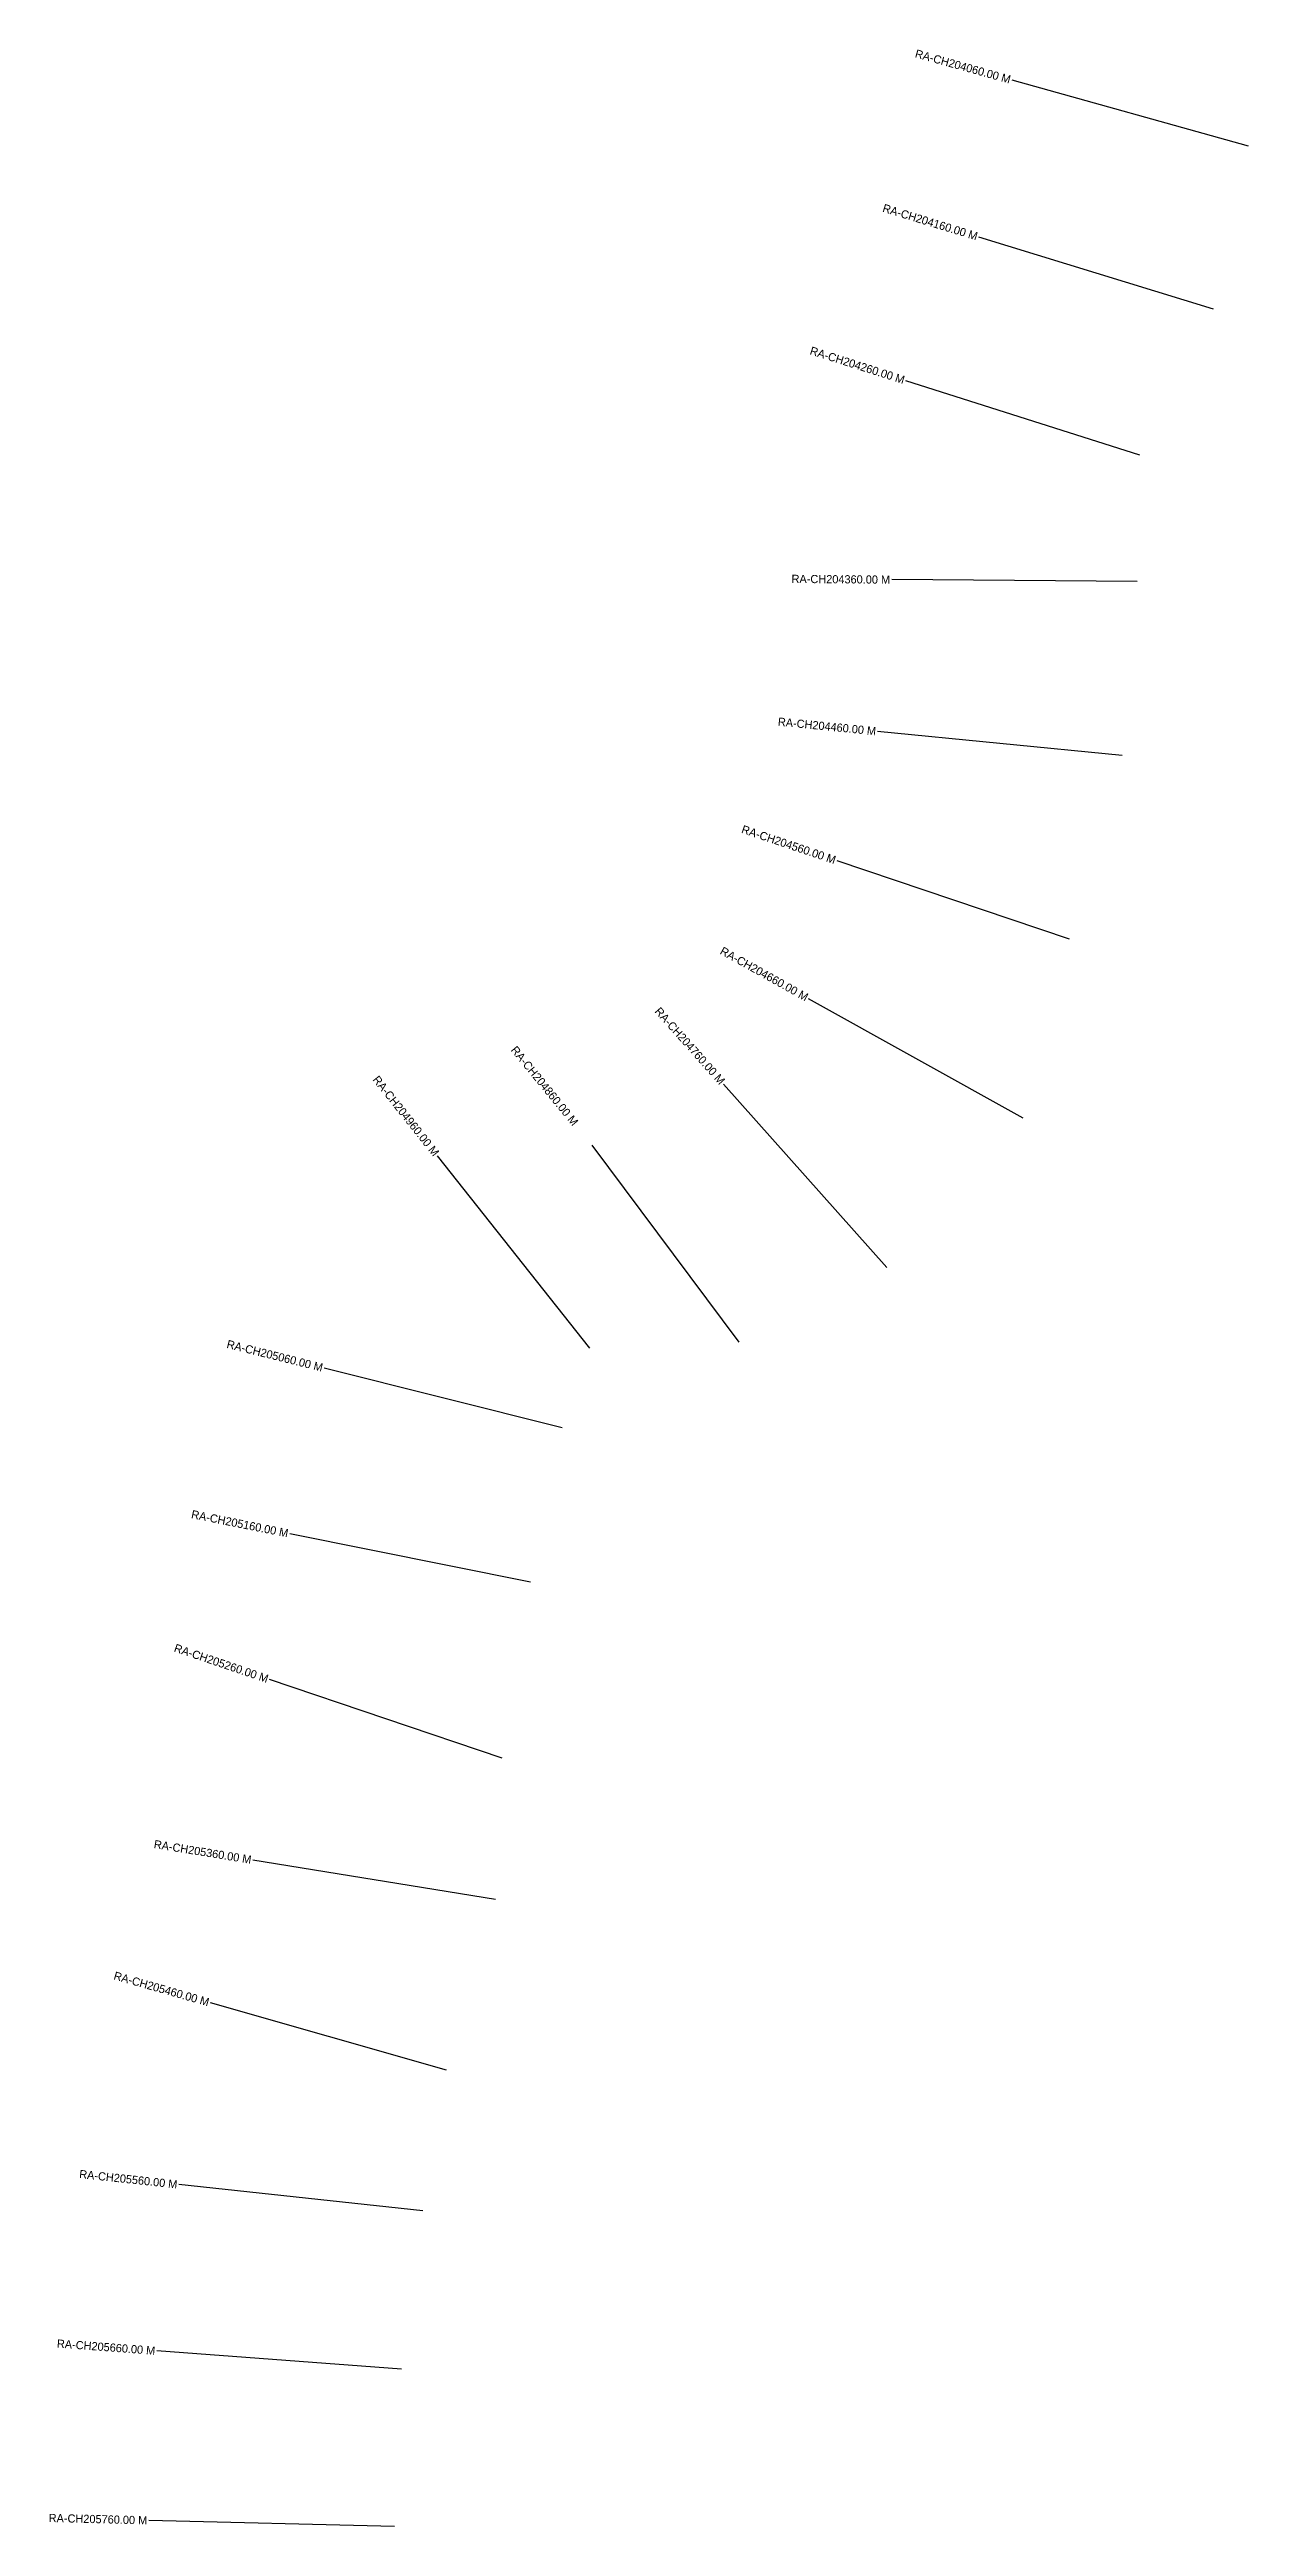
# Model space of a CAD drawing. Header units: metres. Extents: x 274728 to 282809, y 2078883 to 2080407.
# Drawn here: x 274728 to 275460, y 2078894 to 2080407 of the extents above; entities outside this region: 2.
import ezdxf
from ezdxf.enums import TextEntityAlignment as Align

# ---------------------------------------------------------------- set-up
doc = ezdxf.new("R2010")
doc.units = ezdxf.units.M
for name, color, linetype in [('CS', 134, 'Continuous'), ('CSMark', 210, 'Continuous'), ('VILLAGE BOUNDRY', 10, 'Continuous'), ('VILLAGE NAME', 250, 'Continuous')]:
    doc.layers.add(name, color=color, linetype=linetype)

msp = doc.modelspace()

# ---------------------------------------------------------------- linework, layer by layer
at = {"layer": 'CS'}
for p, q in [((275460.2, 2080348.3), (275315.7, 2080388.6)), ((275438.8, 2080248.8), (275295.4, 2080292.8)), ((275393.8, 2080159.6), (275250.9, 2080205)), ((275392.2, 2080082.3), (275242.2, 2080083.5)), ((275382.9, 2079976), (275233.6, 2079990.8)), ((275350.9, 2079863.9), (275208.8, 2079911.8)), ((275322.5, 2079754.5), (275191.4, 2079827.5)), ((275239.2, 2079663.3), (275139.5, 2079775.4)), ((275149, 2079617.8), (275059.2, 2079738)), ((275057.8, 2079614), (274964.7, 2079731.6)), ((275040.9, 2079565.4), (274895.4, 2079601.8)), ((275021.5, 2079471.2), (274874.4, 2079500.7)), ((275004.2, 2079363.6), (274862.1, 2079411.6)), ((275000, 2079277.2), (274851.9, 2079301.3)), ((274970.1, 2079172.9), (274825.9, 2079214.1)), ((274955.8, 2079087), (274806.7, 2079103.1)), ((274942.7, 2078990.4), (274793.2, 2079001.5)), ((274938.3, 2078894.3), (274788.3, 2078898))]:
    msp.add_line(p, q, dxfattribs=at)
at = {"layer": 'VILLAGE BOUNDRY'}
msp.add_lwpolyline([(282809, 2080037.1), (282796.5, 2080076), (282797, 2080127.7), (282771.8, 2080192.6), (282694.4, 2080206.3), (282642.8, 2080219.8), (282591.2, 2080233.2), (282526.6, 2080233.9), (282513.8, 2080246.9), (282436.2, 2080247.7), (282397.6, 2080261), (282320.3, 2080287.7), (282294.4, 2080287.9), (282255.7, 2080301.3), (282229.9, 2080301.5), (282204.2, 2080314.7), (282165.5, 2080328), (282139.8, 2080341.2), (282113.9, 2080341.5), (282101.2, 2080354.5), (282062.4, 2080354.9), (281997.9, 2080368.5), (281829.8, 2080370.2), (281778.3, 2080383.6), (281578.4, 2080390.6), (281498.9, 2080347.1), (281506.6, 2080278.9), (281462.3, 2080232), (281420.9, 2080183.6), (281375.8, 2080187.1), (281343, 2080153.4), (281305.2, 2080060.6), (281262.9, 2080062.6), (281267.7, 2079985.5), (281226.8, 2079990.4), (281224.8, 2079938.6), (281190.7, 2079915.3), (281150.3, 2079835.1), (281044.6, 2079720.9), (280964.5, 2079626.3), (280926.5, 2079634.1), (280836.6, 2079546.3), (280689.5, 2079389.6), (280645.9, 2079396), (280614.3, 2079350.5), (280574.9, 2079353.9), (280543, 2079275.8), (280495, 2079274.9), (280450.8, 2079234), (280430.5, 2079186.8), (280371.4, 2079196.4), (280337.1, 2079156.8), (280339.3, 2079109.4), (280613.7, 2078999.1), (280690.9, 2078972.5), (280833.1, 2078971), (280936.7, 2078982.9), (280936.8, 2078995.9), (281001.5, 2078995.2), (281027.1, 2078969.1), (281039.7, 2078943.1), (281078.4, 2078929.8), (281130.1, 2078929.3), (281194.6, 2078915.7), (281187.8, 2078883.4), (281207.4, 2078902.6), (281220.8, 2078954.2), (281221.1, 2078980.1), (281234.3, 2079005.8), (281260, 2078992.6), (281285.7, 2078979.4), (281298.5, 2078966.3), (281298.3, 2078940.5), (281310.9, 2078914.5), (281336.8, 2078914.3), (281349.8, 2078927), (281414.5, 2078926.4), (281427.5, 2078939.2), (281479.3, 2078938.7), (281491.9, 2078912.7), (281530.8, 2078925.2), (281530.9, 2078938.2), (281608.8, 2078963.2), (281621.8, 2078976), (281699.4, 2078975.2), (281699.7, 2079001.1), (281725.8, 2079026.7), (281751.7, 2079039.4), (281790.8, 2079064.8), (281842.9, 2079103.1), (281921, 2079154), (281947, 2079166.7), (281986.8, 2079269.7), (281986.9, 2079282.6), (282026.7, 2079385.7), (282039.8, 2079398.4), (282040, 2079424.3), (282053.1, 2079437.1), (282157.6, 2079539.5), (282170.5, 2079539.3), (282261.9, 2079628.9), (282287.9, 2079641.6), (282443.8, 2079717.6), (282482.7, 2079730.1), (282482.8, 2079743), (282521.7, 2079755.6), (282586.8, 2079793.7), (282612.9, 2079819.3), (282625.9, 2079832.1), (282638.9, 2079831.9), (282730.4, 2079934.4), (282743.5, 2079947.3)], close=True, dxfattribs=at)

# ---------------------------------------------------------------- texts
at = {"layer": 'CSMark'}
for s, rotation, p in [('RA-CH204060.00 M', 344.405, (275314.7, 2080388.9)), ('RA-CH204160.00 M', 342.9597, (275294.5, 2080293.1)), ('RA-CH204260.00 M', 342.3605, (275249.9, 2080205.4)), ('RA-CH204360.00 M', 359.5309, (275241.2, 2080083.5)), ('RA-CH204460.00 M', 354.3211, (275232.6, 2079990.9)), ('RA-CH204560.00 M', 341.3873, (275207.8, 2079912.1)), ('RA-CH204660.00 M', 330.8604, (275190.6, 2079828)), ('RA-CH204760.00 M', 311.6405, (275138.9, 2079776.2)), ('RA-CH204960.00 M', 308.3855, (274964.1, 2079732.3)), ('RA-CH205060.00 M', 345.9378, (274894.5, 2079602.1)), ('RA-CH205160.00 M', 348.6432, (274873.4, 2079500.9)), ('RA-CH205260.00 M', 341.3102, (274861.1, 2079411.9)), ('RA-CH205360.00 M', 350.7384, (274850.9, 2079301.5)), ('RA-CH205460.00 M', 344.0383, (274825, 2079214.4)), ('RA-CH205560.00 M', 353.8643, (274805.7, 2079103.2)), ('RA-CH205660.00 M', 355.7378, (274792.2, 2079001.6)), ('RA-CH205760.00 M', 358.5761, (274787.3, 2078898))]:
    msp.add_text(s, height=5, rotation=rotation, dxfattribs=at).set_placement(p, align=Align.MIDDLE_RIGHT)
msp.add_text('RA-CH204860.00 M', height=5, rotation=309.1843, dxfattribs=at).set_placement((275011.1, 2079797.6), align=Align.MIDDLE_LEFT)
at = {"layer": 'VILLAGE NAME', "insert": (281273.1, 2079813.7), "char_height": 108.748, "attachment_point": 1, "rotation": 1.1028}
msp.add_mtext_dynamic_manual_height_columns('{\\fArial|b0|i0|c0|p34;MIKATKHAR}', width=726.929, gutter_width=543.7, heights=[0], dxfattribs=at)

doc.saveas('drawing.dxf')
